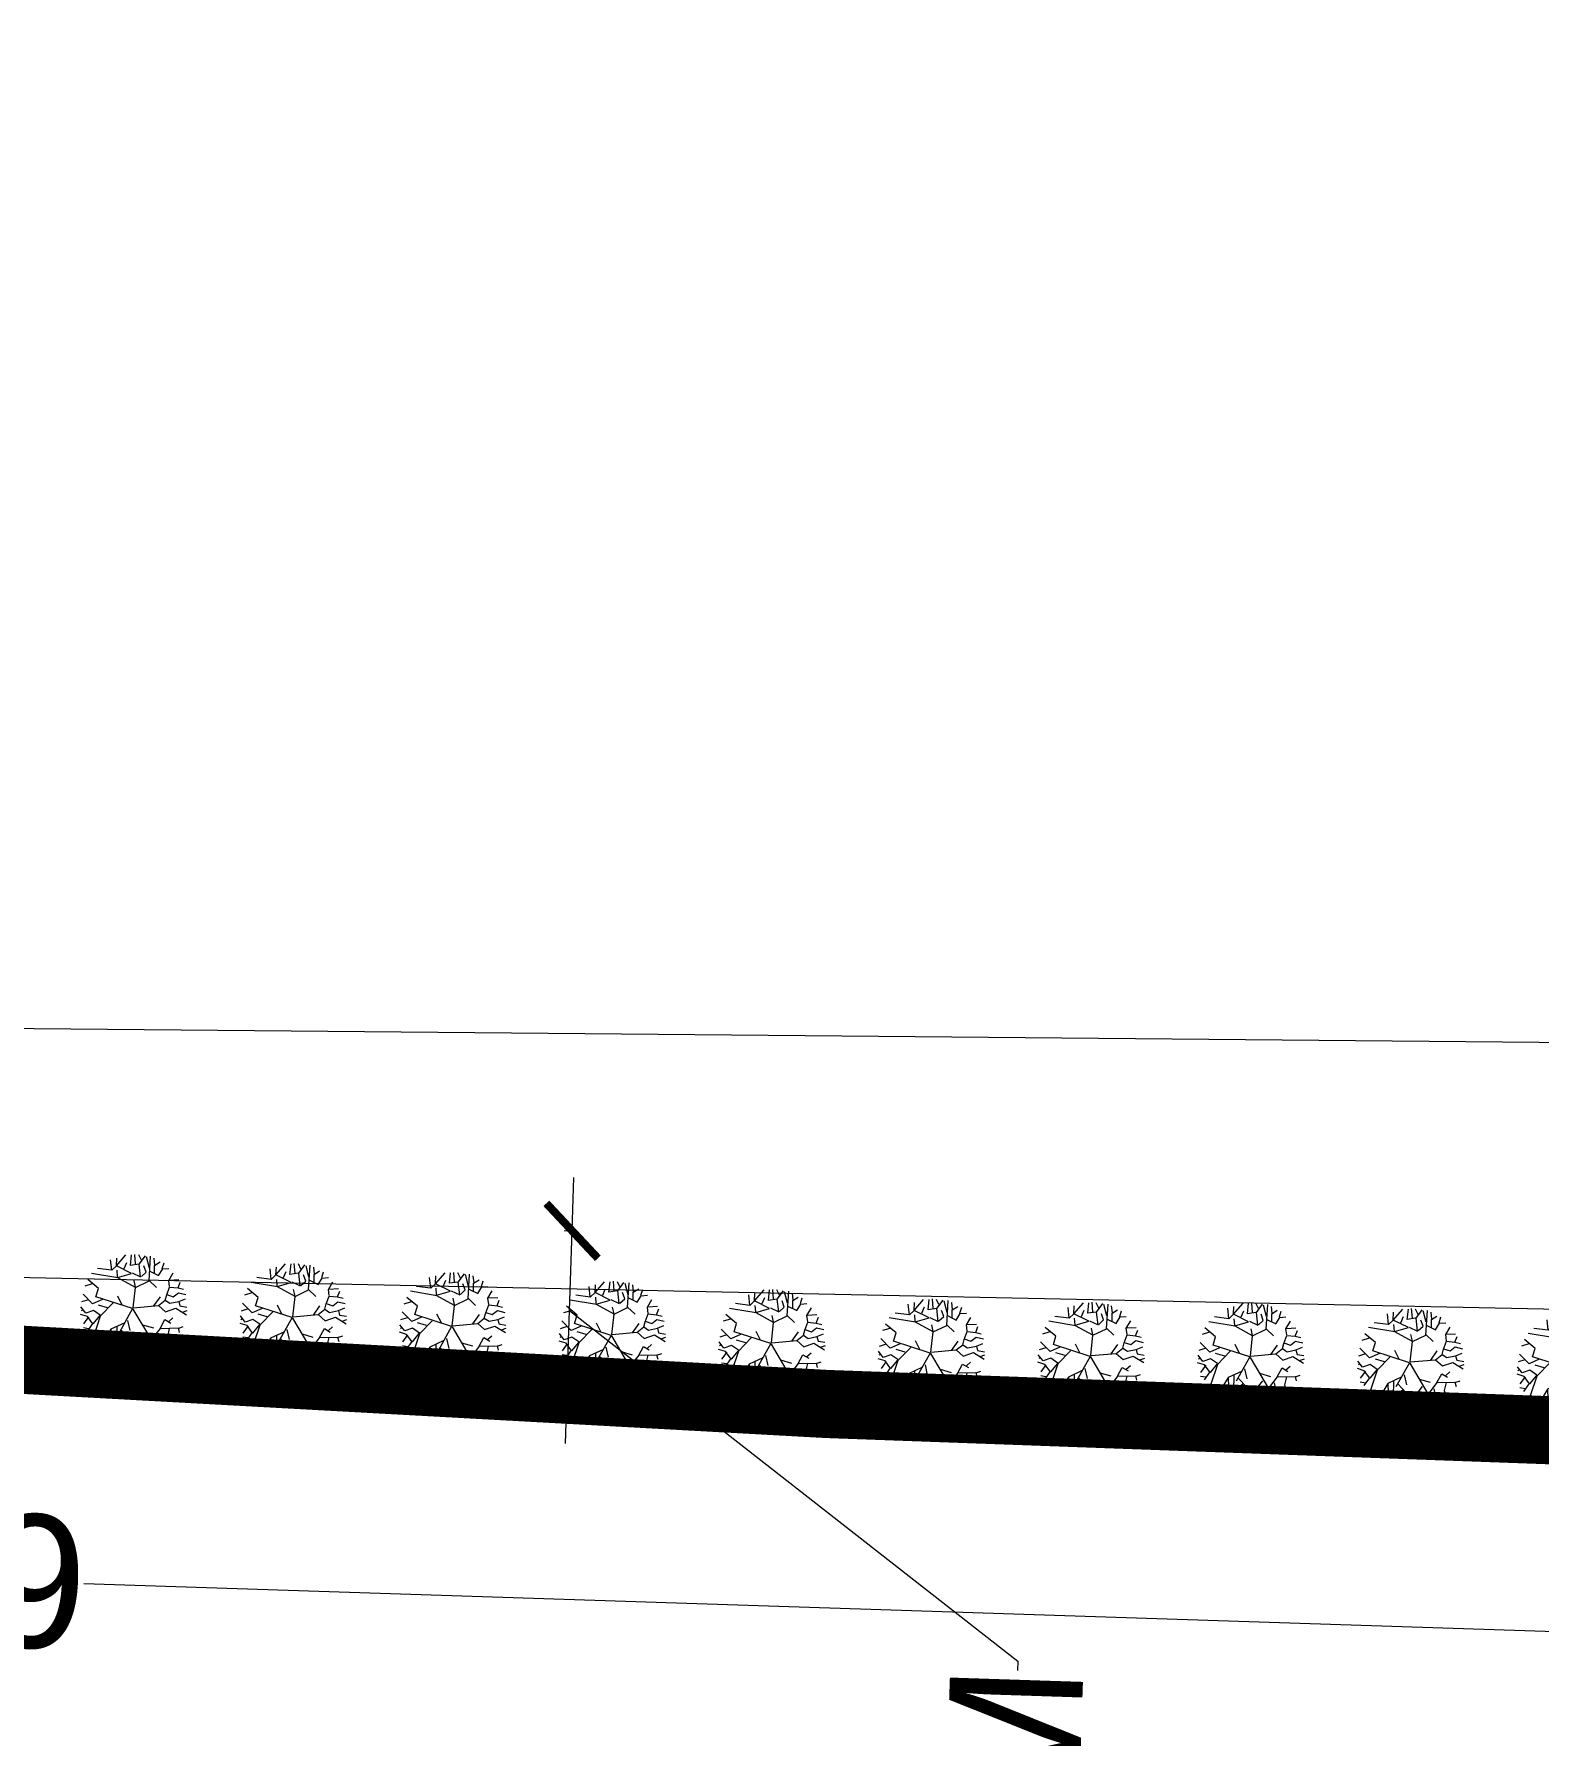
# Model space of a CAD drawing. Extents: x 4380 to 4772, y -521 to -208.
# Drawn here: x 4577.86 to 4606.12, y -416.64 to -384.67 of the extents above; entities that cross this region are included whole.
import ezdxf

# ---------------------------------------------------------------- set-up
doc = ezdxf.new("R2010")
doc.units = 0
doc.header["$LTSCALE"] = 40
doc.header["$MEASUREMENT"] = 0
doc.header["$PDMODE"] = 32
doc.header["$PDSIZE"] = 0.02
doc.layers.get('0').update_dxf_attribs({"linetype": 'CONTINUOUS'})
doc.layers.get('Defpoints').update_dxf_attribs({"linetype": 'CONTINUOUS'})
for name, color, linetype, lineweight in [('BW', 1, 'CONTINUOUS', 9), ('Dimension', 251, 'CONTINUOUS', 9), ('ROAD', 7, 'CONTINUOUS', 5), ('Stair', 2, 'CONTINUOUS', 15), ('TR', 92, 'CONTINUOUS', 5)]:
    doc.layers.add(name, color=color, linetype=linetype, lineweight=lineweight)
doc.styles.add('dim-stylus bt', font='arial.ttf')
doc.dimstyles.new('Tabrej', dxfattribs={"dimtxt": 0.32, "dimasz": 0.2, "dimexe": 1.38778e-17, "dimexo": 0.15, "dimgap": 0.09, "dimtad": 0, "dimdec": 3, "dimzin": 0, "dimdsep": 46, "dimtxsty": 'dim-stylus bt', "dimblk": 'ARCHTICK', "dimcen": 0, "dimdle": 0.05, "dimclrd": 256, "dimclre": 256, "dimclrt": 7, "dimadec": 0, "dimazin": 0, "dimtfac": 1, "dimtdec": 3, "dimtofl": 0, "dimtmove": 0, "dimatfit": 1, "dimfxl": 0, "dimtolj": 1, "dimtzin": 0, "dimlwd": -1, "dimlwe": -1, "dimarcsym": 0})

# ---------------------------------------------------------------- blocks, each defined once
blk = doc.blocks.new('_ArchTick')
at = {"color": 0, "const_width": 0.15}
blk.add_lwpolyline([(-0.5, -0.5), (0.5, 0.5)], dxfattribs=at)
blk = doc.blocks.new('*D43')
at = {"layer": 'Defpoints', "color": 0, "transparency": 16777216}
for p in [(4542.18, -408.359), (4625.125, -411.073), (4624.987, -415.288)]:
    blk.add_point(p, dxfattribs=at)
at = {"layer": 'Dimension', "transparency": 16777216}
for p, q in [((4542.175, -408.509), (4542.042, -412.574)), ((4625.12, -411.223), (4624.987, -415.288)), ((4541.992, -412.572), (4568.233, -413.431)), ((4625.037, -415.29), (4578.794, -413.776))]:
    blk.add_line(p, q, dxfattribs=at)
for p, rotation in [((4542.042, -412.574), 178.1259233630659), ((4624.987, -415.288), 358.1259233630659)]:
    blk.add_blockref('_ArchTick', p, dxfattribs=dict(at, rotation=rotation))
at = {"layer": 'Dimension', "color": 7, "transparency": 16777216, "insert": (4573.513, -413.604), "char_height": 2.5, "attachment_point": 5, "rotation": 358.1259, "style": 'dim-stylus bt'}
blk.add_mtext('\\A1;82.989', dxfattribs=at)
blk = doc.blocks.new('SHRUB4')
at = {"layer": 'TR'}
for p, q in [((-0.0325, 0.0806), (-0.0146, 0.1012)), ((-0.0063, 0.0815), (-0.0042, 0.1012)), ((0.0033, 0.0839), (0.0019, 0.1021)), ((0.0143, 0.0913), (0.0095, 0.1012)), ((0.0102, 0.0839), (0.0219, 0.0996)), ((0.0295, 0.0764), (0.0239, 0.0979)), ((0.0287, 0.0524), (0.0316, 0.0988)), ((-0.0298, 0.0582), (-0.0793, 0.0665)), ((-0.0414, 0.0723), (-0.0683, 0.0756)), ((-0.0414, 0.0723), (-0.0435, 0.0921)), ((-0.0325, 0.0806), (-0.0414, 0.0723)), ((-0.0325, 0.0806), (-0.0318, 0.0954)), ((-0.0042, 0.0665), (-0.0325, 0.0806)), ((-0.0304, 0.0599), (-0.0312, 0.0723)), ((-0.0304, 0.0591), (-0.0042, 0.0665)), ((-0.0181, 0.0756), (-0.0132, 0.0872)), ((0.0095, 0.0839), (-0.0063, 0.0815)), ((-0.0029, 0.0674), (0.0129, 0.0599)), ((0.0129, 0.0599), (0.0102, 0.0839)), ((0.0143, 0.0607), (0.0233, 0.069)), ((0.0233, 0.069), (0.0191, 0.0806)), ((0.0302, 0.0707), (0.0467, 0.0624)), ((0.0398, 0.0822), (0.0384, 0.0954)), ((0.0391, 0.0815), (0.0495, 0.088)), ((0.0391, 0.0674), (0.0391, 0.0815)), ((0.0467, 0.0624), (0.0543, 0.0748)), ((0.0536, 0.0756), (0.057, 0.0864)), ((0.0543, 0.0748), (0.0659, 0.0756)), ((0.0659, 0.0533), (0.0742, 0.0674)), ((-0.078, 0.0467), (-0.0917, 0.0425)), ((-0.0662, 0.0384), (-0.0862, 0.0549)), ((-0.0711, 0.0227), (-0.0662, 0.0384)), ((0.0033, 0.0401), (-0.0298, 0.0582)), ((-0.0009, 0.0019), (0.0033, 0.0401)), ((0.0033, 0.0409), (0.0006, 0.0533)), ((0.0033, 0.0401), (0.0287, 0.0524)), ((0.0287, 0.0533), (0.0426, 0.0401)), ((0.0618, 0.026), (0.0674, 0.0409)), ((0.0674, 0.0417), (0.0659, 0.0533)), ((0.0666, 0.0541), (0.0846, 0.0549)), ((0.0674, 0.0409), (0.0832, 0.0392)), ((0.0832, 0.0392), (0.0873, 0.05)), ((0.0832, 0.0392), (0.0936, 0.0367)), ((-0.0903, -0.0079), (-0.0993, 0.0037)), ((-0.0849, 0.0169), (-0.098, 0.0128)), ((-0.0772, 0.0095), (-0.0951, 0.0277)), ((-0.0587, 0.0178), (-0.0772, 0.0095)), ((-0.0022, 0.0004), (-0.0711, 0.0226)), ((-0.0491, 0.002), (-0.0662, 0.007)), ((-0.0387, 0.0111), (-0.0628, -0.0137)), ((-0.0215, 0.007), (-0.0298, 0.0235)), ((-0.0022, 0.0004), (-0.0277, -0.0451)), ((-0.0009, 0.0019), (0.0467, 0.0062)), ((0.0377, 0.0053), (0.0501, 0.0227)), ((0.0467, 0.0062), (0.0591, 0.0161)), ((0.0467, 0.0062), (0.0597, -0.0054)), ((0.0591, 0.0161), (0.0618, 0.026)), ((0.0591, 0.0161), (0.068, 0.0103)), ((0.0597, -0.0054), (0.079, 0.0012)), ((0.0618, 0.0268), (0.0742, 0.0227)), ((0.068, 0.0103), (0.0846, 0.0136)), ((0.0742, 0.0227), (0.0838, 0.0302)), ((0.079, 0.0012), (0.099, -0.0112)), ((0.0838, 0.0302), (0.0976, 0.0268)), ((0.0846, 0.0136), (0.0969, 0.0186)), ((0.0846, 0.0136), (0.0866, 0.0053)), ((0.0866, 0.0053), (0.0997, 0.0029)), ((-0.0869, -0.0145), (-0.1, -0.0104)), ((-0.0951, -0.0021), (-0.0986, -0.0037)), ((-0.0849, -0.0153), (-0.0945, -0.0285)), ((-0.0759, -0.0029), (-0.0903, -0.0079)), ((-0.0772, -0.0277), (-0.0876, -0.0426)), ((-0.0766, -0.0285), (-0.0869, -0.0145)), ((-0.0635, -0.0128), (-0.0766, -0.0285)), ((-0.0628, -0.012), (-0.0759, -0.0029)), ((-0.0628, -0.0137), (-0.0752, -0.0509)), ((-0.0167, -0.0261), (-0.0429, -0.0384)), ((-0.0119, -0.022), (-0.0077, -0.0409)), ((-0.0015, -0.0005), (0.0369, -0.0654)), ((0.0164, -0.0302), (0.037, -0.036)), ((0.0495, -0.0368), (0.0584, -0.0203)), ((0.0584, -0.0203), (0.0694, -0.0269)), ((0.0659, -0.0236), (0.0735, -0.0169)), ((0.0915, -0.0062), (0.1004, -0.0029)), ((-0.0849, -0.0377), (-0.0945, -0.036)), ((-0.0752, -0.0509), (-0.0841, -0.0534)), ((-0.0738, -0.0509), (-0.0772, -0.0608)), ((-0.0429, -0.0384), (-0.0593, -0.0657)), ((-0.0325, -0.0633), (-0.0497, -0.0872)), ((-0.0422, -0.0566), (-0.0483, -0.0674)), ((-0.0429, -0.0384), (-0.0422, -0.0566)), ((-0.0318, -0.0335), (-0.0325, -0.0633)), ((-0.0242, -0.0393), (-0.0077, -0.0566)), ((-0.0146, -0.0509), (-0.0215, -0.055)), ((-0.0215, -0.055), (-0.0202, -0.0674)), ((-0.0077, -0.0566), (-0.016, -0.0971)), ((0.0219, -0.0442), (-0.0036, -0.0765)), ((0.0116, -0.0599), (0.0171, -0.0682)), ((0.0295, -0.0541), (0.0247, -0.0674)), ((0.0336, -0.0583), (0.0501, -0.0368)), ((0.0439, -0.0483), (0.046, -0.0615)), ((0.046, -0.0615), (0.0577, -0.0682)), ((0.0501, -0.0368), (0.0832, -0.036)), ((0.0666, -0.0368), (0.0632, -0.0517)), ((0.0632, -0.0517), (0.0701, -0.0723)), ((0.0653, -0.0624), (0.0784, -0.0649)), ((0.0832, -0.0368), (0.0928, -0.0335)), ((0.0832, -0.036), (0.0853, -0.0442)), ((-0.0593, -0.0657), (-0.0697, -0.0691)), ((-0.0601, -0.0666), (-0.0635, -0.0773)), ((-0.0559, -0.0765), (-0.0601, -0.0781)), ((-0.0435, -0.0798), (-0.0559, -0.0765)), ((-0.0352, -0.0848), (-0.0429, -0.0889)), ((-0.0387, -0.0723), (-0.0325, -0.0806)), ((-0.0325, -0.0806), (-0.0352, -0.0906)), ((-0.0119, -0.079), (-0.0325, -0.093)), ((-0.0202, -0.0674), (-0.0277, -0.0756)), ((-0.0036, -0.0765), (-0.0063, -0.0971)), ((-0.0029, -0.0773), (0.0205, -0.0773)), ((0.0088, -0.079), (0.0006, -0.0872)), ((0.0006, -0.0872), (0.0102, -0.0922)), ((0.0102, -0.0922), (0.0075, -0.0963)), ((0.0247, -0.0872), (0.0171, -0.0938)), ((0.0205, -0.0773), (0.0287, -0.0922)), ((0.0212, -0.0773), (0.0322, -0.0798)), ((0.0247, -0.0674), (0.0453, -0.0798)), ((0.0322, -0.0798), (0.0426, -0.0872)), ((0.0453, -0.0798), (0.0515, -0.0864)), ((0.0577, -0.0682), (0.0577, -0.079))]:
    blk.add_line(p, q, dxfattribs=at)
blk = doc.blocks.new('*D55')
at = {"layer": 'Defpoints', "color": 0, "transparency": 16777216}
for p in [(4587.964, -407.147), (4587.964, -407.147), (4587.866, -410.145)]:
    blk.add_point(p, dxfattribs=at)
at = {"layer": 'Dimension', "transparency": 16777216}
for p, q in [((4587.964, -407.147), (4587.996, -406.147)), ((4587.814, -407.142), (4587.964, -407.147)), ((4587.866, -410.145), (4587.964, -407.147)), ((4587.915, -408.646), (4596.336, -415.229)), ((4587.716, -410.14), (4587.866, -410.145)), ((4587.866, -410.145), (4587.833, -411.144)), ((4596.336, -415.229), (4596.33, -415.409))]:
    blk.add_line(p, q, dxfattribs=at)
for p, rotation in [((4587.964, -407.147), 268.1259233635588), ((4587.866, -410.145), 88.12592336355875)]:
    blk.add_blockref('_ArchTick', p, dxfattribs=dict(at, rotation=rotation))
at = {"layer": 'Dimension', "color": 7, "transparency": 16777216, "insert": (4596.175, -420.144), "char_height": 2.5, "attachment_point": 5, "rotation": 88.1259, "style": 'dim-stylus bt'}
blk.add_mtext('\\A1;3.00M', dxfattribs=at)

msp = doc.modelspace()

# ---------------------------------------------------------------- linework, layer by layer
at = {"layer": 'BW', "linetype": 'Continuous', "ltscale": 0.03, "const_width": 1.28}
msp.add_lwpolyline([(4506.4562, -472.0226), (4537.5022, -483.9076), (4539.8662, -447.7506), (4542.1472, -408.8616), (4564.8872, -408.8686), (4592.7402, -410.3996), (4625.0922, -411.5756), (4625.7822, -405.2556), (4627.1982, -385.3266), (4661.3712, -386.4466), (4691.3542, -387.5886), (4724.3462, -389.4806)], dxfattribs=at)
at = {"layer": 'Dimension'}
msp.add_lwpolyline([(4627.0544, -389.4652), (4626.5227, -395.3049), (4625.8147, -405.2694), (4625.0624, -411.5844), (4608.9487, -411.0014), (4592.7727, -410.4134), (4578.8462, -409.6479), (4564.9197, -408.8824), (4553.5497, -408.8789), (4542.1797, -408.8754), (4541.0392, -428.3199), (4539.8987, -447.7644), (4538.7167, -465.8429), (4537.5594, -483.8639), (4522.0117, -477.9789)], dxfattribs=at)
at = {"layer": 'ROAD'}
for p, q in [((4616.8311, -403.7071), (4514.8542, -402.7752)), ((4618.9672, -408.887), (4524.5093, -406.9194))]:
    msp.add_line(p, q, dxfattribs=at)
at = {"layer": 'Stair'}
msp.add_line((4625.0922, -411.5756), (4578.8137, -409.6341), dxfattribs=at)

# ---------------------------------------------------------------- block references
at = {"layer": 'TR', "xscale": 10, "yscale": 10, "zscale": 10}
for p in [(4579.7334, -408.6123), (4582.7286, -408.7819), (4585.724, -408.9482), (4588.7193, -409.1145), (4591.7153, -409.2709), (4594.7101, -409.447), (4597.7112, -409.5112), (4600.7097, -409.5208), (4603.7083, -409.6298), (4606.7069, -409.7388)]:
    msp.add_blockref('SHRUB4', p, dxfattribs=at)

# ---------------------------------------------------------------- dimensions: what is measured, and where the dimension line sits
at = {"layer": 'Dimension'}
dim = msp.add_linear_dim(base=(4587.9637, -407.1466), p1=(4587.8656, -410.145), p2=(4587.9637, -407.1466), angle=88.12592, text='3.00M', dimstyle='Tabrej', override={"dimtxt": 2.5, "dimasz": 1, "dimtmove": 1}, dxfattribs=at)
dim.commit()
dim.dimension.update_dxf_attribs({"geometry": '*D55', "text_midpoint": (4596.3267, -415.4986), "dimtype": 161})
dim = msp.add_linear_dim(base=(4624.9868, -415.2879), p1=(4542.1797, -408.359), p2=(4625.1247, -411.073), angle=358.12592, dimstyle='Tabrej', override={"dimtxt": 2.5, "dimasz": 1, "dimtmove": 1}, dxfattribs=at)
dim.commit()
dim.dimension.update_dxf_attribs({"geometry": '*D43', "text_midpoint": (4573.5133, -413.6037), "dimtype": 161})

doc.saveas('drawing.dxf')
